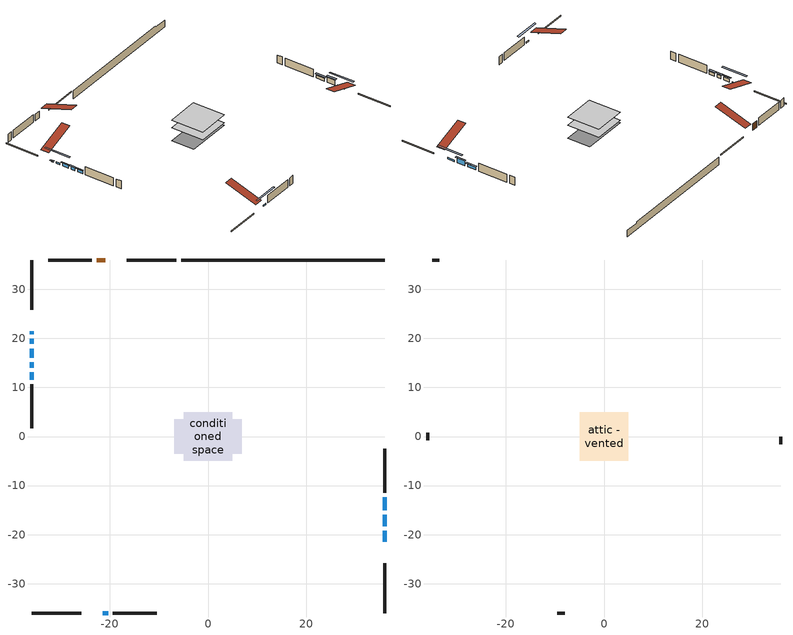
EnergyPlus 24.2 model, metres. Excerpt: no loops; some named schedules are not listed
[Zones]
conditioned space
 floor adiabatic (AdiabaticFloorConstruction): -4.9,-4.9 -4.9,4.9 4.9,4.9 4.9,-4.9 z1.22
 floor foundation (Slab1 construction): -6.87,-3.49 -6.87,3.49 6.87,3.49 6.87,-3.49 z-1.22
 wall outside (RimJoist1 construction): -6.42,35.96 -16.58,35.96 / -35.96,-35.96 -25.81,-35.96 / -35.96,35.96 -35.96,25.81 / 35.96,-35.96 35.96,-25.81 z1.22:1.52
 wall outside (AdiabaticWallConstruction 1): -20.95,35.96 -22.71,35.96 z1.22:3.25
 wall outside (AdiabaticWallConstruction): -35.96,21.43 -35.96,20.87 z1.22:1.43; 35.96,-21.43 35.96,-19.25 / -35.96,19.94 -35.96,18.85 / -21.43,-35.96 -20.34,-35.96 z1.22:1.65; -35.96,17.92 -35.96,16.04 / -35.96,15.12 -35.96,14 z1.22:2.16; 35.96,-18.32 35.96,-15.98 z1.22:2.74; -35.96,13.07 -35.96,11.54 / 35.96,-15.06 35.96,-12.36 z1.22:2.14
 wall outside (Wall1 construction): -23.64,35.96 -32.59,35.96 / -19.41,-35.96 -10.47,-35.96 / -35.96,10.62 -35.96,1.67 / 35.96,-11.43 35.96,-2.48 z1.22:3.66
 wall foundation (FoundationWall1 construction): -5.49,35.96,-1.22 -5.49,35.96,1.22 31.82,35.96,1.22 31.82,35.96,0.76 35.96,35.96,0.76 35.96,35.96,-1.22
 window (WindowConstruction 5): -35.96,21.43 -35.96,20.87 z1.22:1.42
 window (WindowConstruction 7): 35.96,-21.43 35.96,-19.25 z1.22:1.65
 window (WindowConstruction 8): -35.96,19.94 -35.96,18.85 z1.22:1.65
 window (WindowConstruction): -35.96,17.92 -35.96,16.05 z1.22:2.16
 window (WindowConstruction 1): -35.96,15.12 -35.96,14 z1.22:2.16
 window (WindowConstruction 2): 35.96,-18.32 35.96,-15.98 z1.22:2.74
 window (WindowConstruction 3): -35.96,13.07 -35.96,11.54 z1.22:2.13
 window (WindowConstruction 4): 35.96,-15.05 35.96,-12.36 z1.22:2.13
 window (WindowConstruction 6): -21.43,-35.96 -20.34,-35.96 z1.22:1.65
 door (Door): -20.95,35.96 -22.71,35.96 z1.22:3.25
 ceiling adiabatic (AdiabaticFloorConstruction): 4.9,-4.9 4.9,4.9 -4.9,4.9 -4.9,-4.9 z1.22
attic - vented
 floor to conditioned space (Floor1 construction Reversed): -4.9,-4.9 -4.9,4.9 4.9,4.9 4.9,-4.9 z3.66
 wall outside (Wall2 construction): -33.52,35.96 -35.03,35.96 / -9.54,-35.96 -8.02,-35.96 / -35.96,0.74 -35.96,-0.77 / 35.96,-1.56 35.96,-0.04 z1.22:3.66
 roof outside (Roof1 construction): -20.02,35.96,3.66 -20.02,26.41,6.84 -17.51,26.41,6.84 -17.51,35.96,3.66; -22.36,-35.96,3.66 -22.36,-26.41,6.84 -24.88,-26.41,6.84 -24.88,-35.96,3.66; -35.96,22.36,3.66 -26.41,22.36,6.84 -26.41,24.88,6.84 -35.96,24.88,3.66; 35.96,-22.36,3.66 26.41,-22.36,6.84 26.41,-24.88,6.84 35.96,-24.88,3.66
shading: -35.96,20.57 -35.96,21.73 -36.42,21.73 -36.42,20.57 z1.72; 35.96,-16.51 35.96,-24.17 36.42,-24.17 36.42,-16.51 z4.39; -35.96,15.5 -35.96,23.29 -36.42,23.29 -36.42,15.5 z5; -35.96,15.75 -35.96,18.22 -36.42,18.22 -36.42,15.75 z2.46; -35.96,13.7 -35.96,15.41 -36.42,15.41 -36.42,13.7 z2.46; 35.96,-15.69 35.96,-18.62 36.42,-18.62 36.42,-15.69 z3.04; -35.96,11.25 -35.96,13.37 -36.42,13.37 -36.42,11.25 z2.43; 35.96,-12.06 35.96,-15.35 36.42,-15.35 36.42,-12.06 z2.43; -16.99,-35.96 -24.78,-35.96 -24.78,-36.42 -16.99,-36.42 z5
[Building]
Building 1: Terrain=Suburbs
[Site:Location]
Cold Lake AP_AB: Latitude {deg}=54.42; Longitude {deg}=-110.23; Time Zone {hr}=-7; Elevation {m}=541; Keep Site Location Information=Yes
[Site:GroundTemperature:Shallow]
-2.84258, -5.28083, -5.47609, -4.31902, 0.325987, 4.94935, 8.95756, 11.4967, 11.7124, 9.64724, 5.74124, 1.25971
[Site:WaterMainsTemperature]
Calculation Method=Schedule; Temperature Schedule=mains temperature schedule
[Material] Roughness=Rough; Thermal Absorptance=0.9
Name | Thickness {m} | Conductivity {W/m-K} | Density {kg/m3} | Specific Heat {J/kg-K} | Solar Absorptance | Visible Absorptance
asphalt or fiberglass shingles | 0.00635 | 0.162714 | 1121.4 | 1465.45 | 0.4 | 0.4
ceiling loosefill ins | 0.0846667 | 0.0480833 | 16.02 | 1046.75 | 0.7 | 0.7
ceiling stud and cavity | 0.1397 | 0.0888434 | 65.682 | 1177.47 | 0.7 | 0.7
concrete 4.0 in. | 0.1016 | 1.803125 | 2242.8 | 837.4 | 0.7 | 0.7
concrete 8.0 in. | 0.2032 | 1.803125 | 2242.8 | 837.4 | 0.7 | 0.7
door material | 0.04445 | 0.0451087 | 512.64 | 1214.23 | 0.7 | 0.7
exterior vertical ins | 0.0904783 | 0.029427 | 32.04 | 1214.23 | 0.7 | 0.7
floor covering | 0.0127 | 0.0433444 | 54.468 | 1339.84 | 0.6 | 0.6
floor rigid ins; wall rigid ins 1 | 0.512978 | 0.029427 | 32.04 | 1214.23 | 0.7 | 0.7
floor stud and cavity | 0.1397 | 1.75129 | 37.0049 | 1207.88 | 0.7 | 0.7
furniture material conditioned space 1 | 0.1524 | 0.115458 | 640.8 | 1214.23 | 0.6 | 0.6
gypsum board | 0.0127 | 0.160291 | 801 | 837.4 | 0.6 | 0.6
gypsum board 1 | 0.0127 | 0.160291 | 801 | 837.4 | 0.7 | 0.7
osb sheathing 0.5 in. | 0.0127 | 0.115458 | 512.64 | 1214.23 | 0.7 | 0.7
osb sheathing 0.75 in. | 0.01905 | 0.115458 | 512.64 | 1214.23 | 0.7 | 0.7
osb sheathing 2.0 in. | 0.0508 | 0.115458 | 512.64 | 1214.23 | 0.7 | 0.7
rim joist rigid ins; wall rigid ins | 0.051816 | 0.029427 | 32.04 | 1214.23 | 0.7 | 0.7
rim joist stud and cavity | 0.0508 | 0.0496917 | 125.044 | 1163.47 | 0.6 | 0.6
wall stud and cavity | 0.1397 | 0.180727 | 139.0536 | 1170.24 | 0.7 | 0.7
wall stud and cavity 1 | 0.0889 | 6.9971 | 50.32683 | 1063.81 | 0.6 | 0.6
wall stud and cavity 2 | 0.0889 | 0.380278 | 52.3479 | 1209.89 | 0.7 | 0.7
wall stud and cavity 3 | 0.0889 | 0.391764 | 83.0341 | 1211.67 | 0.7 | 0.7
wood siding | 0.0254 | 0.102417 | 544.68 | 1172.36 | 0.4 | 0.4
wood siding 1 | 0.00254 | 0.102417 | 544.68 | 1172.36 | 0.4 | 0.4
wood siding 2; wood siding 3; wood siding 4 | 0.0254 | 0.102417 | 544.68 | 1172.36 | 0.7 | 0.7
[WindowMaterial:SimpleGlazingSystem]
Name | U-Factor {W/m2-K} | Solar Heat Gain Coefficient
WindowMaterial | 2.22748 | 0.34
WindowMaterial 1 | 2.15764 | 0.36
WindowMaterial 2 | 1.851028 | 0.42
WindowMaterial 3 | 2.06509 | 0.37
WindowMaterial 4 | 2.10086 | 0.37
WindowMaterial 5 | 2.6732 | 0.4
WindowMaterial 6 | 2.42507 | 0.29
[Construction]
AdiabaticFloorConstruction: floor stud and cavity, floor rigid ins, osb sheathing 0.75 in., floor covering
AdiabaticWallConstruction: wood siding 3, wall rigid ins 1, wall stud and cavity 2, gypsum board
AdiabaticWallConstruction 1: wood siding 4, wall rigid ins 1, wall stud and cavity 2, gypsum board
Door: door material
Floor1 construction Reversed: gypsum board, ceiling stud and cavity, ceiling loosefill ins
FoundationWall1 construction: concrete 8.0 in., gypsum board 1
furniture construction conditioned space 1: furniture material conditioned space 1
PartitionWallConstruction: gypsum board, wall stud and cavity 3, gypsum board
RimJoist1 construction: wood siding 2, rim joist rigid ins, osb sheathing 2.0 in., rim joist stud and cavity
Roof1 construction: asphalt or fiberglass shingles
Slab1 construction: concrete 4.0 in.
Wall1 construction: wood siding, wall rigid ins, osb sheathing 0.5 in., wall stud and cavity, gypsum board
Wall2 construction: wood siding 1, wall stud and cavity 1
WindowConstruction: WindowMaterial
WindowConstruction 1: WindowMaterial 1
WindowConstruction 2: WindowMaterial 2
WindowConstruction 3: WindowMaterial 3
WindowConstruction 4: WindowMaterial 4
WindowConstruction 5: WindowMaterial 5
WindowConstruction 6; WindowConstruction 7; WindowConstruction 8: WindowMaterial 6
[Zone] Multiplier=1; Part of Total Floor Area=Yes
Name | Volume {m3}
attic - vented | 49.6207
conditioned space | 497.5
[Space]
Name | Zone | Volume {m3}
attic - vented 1 | attic - vented | 49.6207
conditioned space 1 | conditioned space | 497.5
[ZoneInfiltration:EffectiveLeakageArea]
infil attic - vented 1: Zone or Space=attic - vented 1; Schedule=Always On Discrete; Effective Air Leakage Area {cm2}=3546.83; Stack Coefficient=0.000390838; Wind Coefficient=1.33573e-05
[ZoneMixing]
whole house fan mix: Zone or Space=attic - vented; Schedule=Always On Continuous; Design Flow Rate Calculation Method=Flow/Zone; Design Flow Rate {m3/s}=0; Source Zone or Space=conditioned space
[SurfaceProperty:ExposedFoundationPerimeter]
Slab1: Exposed Perimeter Calculation Method=TotalExposedPerimeter; Total Exposed Perimeter {m}=41.453
[InternalMass] Zone or ZoneList=conditioned space; Space or SpaceList=conditioned space 1
Name | Construction | Surface Area {m2}
furniture mass conditioned space 1 | furniture construction conditioned space 1 | 76.8401
partition wall mass | PartitionWallConstruction | 192.1
[Lights]
interior lighting: Zone or ZoneList or Space or SpaceList=conditioned space 1; Schedule=interior lighting schedule; Design Level Calculation Method=LightingLevel; Lighting Level {W}=343.2; Return Air Fraction=0; Fraction Radiant=0.6; Fraction Visible=0.2; Fraction Replaceable=1
[People]
occupants: Zone or ZoneList or Space or SpaceList=conditioned space 1; Number of People Schedule=occupants schedule; Number of People Calculation Method=People; Number of People=3; Fraction Radiant=0.314171; Sensible Heat Fraction=0.56303; Activity Level Schedule=occupants activity schedule; Carbon Dioxide Generation Rate {m3/s-W}=0; Enable ASHRAE 55 Comfort Warnings=No; Mean Radiant Temperature Calculation Type=EnclosureAveraged
[ElectricEquipment] Zone or ZoneList or Space or SpaceList=conditioned space 1; Design Level Calculation Method=EquipmentLevel
Name | Schedule | Design Level {W} | Fraction Latent | Fraction Radiant | Fraction Lost
clothes dryer | clothes dryer schedule | 140.772 | 0.015 | 0.081 | 0.85
clothes washer | clothes washer schedule | 32.1985 | 0.03 | 0.162 | 0.7
cooking range | cooking range schedule | 215.147 | 0.08 | 0.432 | 0.2
dishwasher | dishwasher schedule | 66.8632 | 0.3 | 0.18 | 0.4
fridge | fridge schedule | 72.9452 | 0 | 0.6 | 0
mech vent house fan | mech vent house fan schedule | 0 | 0 | 0 | 1
mech vent house fan cfis | mech vent house fan cfis schedule | 0 | 0 | 0 | 0
misc plug loads | misc plug loads schedule | 494.7 | 0.045 | 0.513 | 0.1
whole house fan | Always On Discrete | 0 | 0 | 0 | 1
[OtherEquipment] Zone or ZoneList or Space or SpaceList=conditioned space 1; Design Level Calculation Method=EquipmentLevel
Name | Fuel Type | Schedule | Design Level {W} | Fraction Latent | Fraction Radiant | Fraction Lost
clothes dryer 1 | Electricity | clothes dryer schedule | 0 | 0.015 | 0.081 | 0.85
cooking range 1 | Electricity | cooking range schedule | 0 | 0.08 | 0.432 | 0.2
general water use latent | None | general water use schedule | 62.594 | 1 | 0 | 0
general water use sensible | None | general water use schedule | -61.6891 | 0 | 0.6 | 0
mech vent house fan latent load | None | Always On Discrete | 0 | 1 | 0 | 0
mech vent house fan sensible load | None | Always On Discrete | 0 | 0 | 0 | 0
water heater energy adjustment1 | Electricity | Always On Discrete | 0.01 | 0 | 0 | 1
[ZoneInfiltration:DesignFlowRate] Zone or ZoneList or Space or SpaceList=conditioned space 1; Schedule=Always On Discrete; Design Flow Rate Calculation Method=Flow/Zone; Design Flow Rate {m3/s}=0
infil flow; natural vent flow; whole house fan flow
[AvailabilityManager:Scheduled]
furnace airloop Availability Manager: Schedule=Always On Discrete
[Foundation:Kiva]
Foundation Kiva 1: Initial Indoor Air Temperature {C}=18; Wall Height Above Grade {m}=1.21999; Wall Depth Below Slab {m}=0.2032; Custom Block Material Name 1=exterior vertical ins; Custom Block Depth 1 {m}=2.43998; Custom Block X Position 1 {m}=0.2159; Custom Block Z Position 1 {m}=0
[Foundation:Kiva:Settings]
Soil Conductivity {W/m-K}=0.849921; Soil Density {kg/m3}=1842.3; Soil Specific Heat {J/kg-K}=418.7; Ground Solar Absorptivity=0.9; Ground Thermal Absorptivity=0.9; Ground Surface Roughness {m}=0.03; Far-Field Width {m}=40; Deep-Ground Boundary Condition=ZeroFlux; Deep-Ground Depth {m}=40; Minimum Cell Dimension {m}=0.2; Maximum Cell Growth Coefficient=3; Simulation Timestep=Timestep
[Exterior:Lights]
exterior lighting: Schedule=exterior lighting schedule; Design Level {W}=75.6
[EnergyManagementSystem:GlobalVariable]
furnace_airloop_Fan_RTF
infil_program_Qfan
infil_program_Qinf
natural_vent_program_Qnv
natural_vent_program_Qwhf
[EnergyManagementSystem:Sensor]
Name | Output:Variable or Output:Meter Index Key | Output:Variable or Output:Meter
airflow_gain | infil flow | Infiltration Sensible Heat Gain Energy
airflow_gain_1 | natural vent flow | Infiltration Sensible Heat Gain Energy
airflow_gain_2 | whole house fan flow | Infiltration Sensible Heat Gain Energy
airflow_loss | infil flow | Infiltration Sensible Heat Loss Energy
airflow_loss_1 | natural vent flow | Infiltration Sensible Heat Loss Energy
airflow_loss_2 | whole house fan flow | Infiltration Sensible Heat Loss Energy
clg_load_cond |  | Cooling:EnergyTransfer:Zone:CONDITIONED SPACE
clg_sp_s; clg_sp_s_1 | cooling setpoint | Schedule Value
clothes_dryer_exhaust_0_sch_s | clothes dryer exhaust 0 schedule | Schedule Value
cool_season | cooling season schedule | Schedule Value
htg_load_cond |  | Heating:EnergyTransfer:Zone:CONDITIONED SPACE
htg_sp_s; htg_sp_s_1 | heating setpoint | Schedule Value
ig_ee_conv | clothes dryer | Electric Equipment Convective Heating Energy
ig_ee_conv_2 | cooking range | Electric Equipment Convective Heating Energy
ig_ee_conv_4 | fridge | Electric Equipment Convective Heating Energy
ig_ee_conv_5 | misc plug loads | Electric Equipment Convective Heating Energy
ig_ee_conv_6 | whole house fan | Electric Equipment Convective Heating Energy
ig_ee_rad | clothes dryer | Electric Equipment Radiant Heating Energy
ig_ee_rad_2 | cooking range | Electric Equipment Radiant Heating Energy
ig_ee_rad_4 | fridge | Electric Equipment Radiant Heating Energy
ig_ee_rad_5 | misc plug loads | Electric Equipment Radiant Heating Energy
ig_ee_rad_6 | whole house fan | Electric Equipment Radiant Heating Energy
ig_lgt_conv | interior lighting | Lights Convective Heating Energy
ig_lgt_rad | interior lighting | Lights Radiant Heating Energy
ig_lgt_vis | interior lighting | Lights Visible Radiation Heating Energy
ig_oe_conv | clothes dryer 1 | Other Equipment Convective Heating Energy
ig_oe_conv_1 | cooking range 1 | Other Equipment Convective Heating Energy
ig_oe_conv_2 | general water use latent | Other Equipment Convective Heating Energy
ig_oe_conv_3 | general water use sensible | Other Equipment Convective Heating Energy
ig_oe_conv_4 | water heater energy adjustment1 | Other Equipment Convective Heating Energy
ig_oe_rad | clothes dryer 1 | Other Equipment Radiant Heating Energy
ig_oe_rad_1 | cooking range 1 | Other Equipment Radiant Heating Energy
ig_oe_rad_2 | general water use latent | Other Equipment Radiant Heating Energy
ig_oe_rad_3 | general water use sensible | Other Equipment Radiant Heating Energy
ig_oe_rad_4 | water heater energy adjustment1 | Other Equipment Radiant Heating Energy
ig_ppl_conv | occupants | People Convective Heating Energy
ig_ppl_rad | occupants | People Radiant Heating Energy
im_conv | furniture mass conditioned space 1 | Surface Inside Face Convection Heat Gain Energy
im_conv_1 | partition wall mass | Surface Inside Face Convection Heat Gain Energy
im_ig | furniture mass conditioned space 1 | Surface Inside Face Internal Gains Radiation Heat Gain Energy
im_ig_1 | partition wall mass | Surface Inside Face Internal Gains Radiation Heat Gain Energy
im_lgt | furniture mass conditioned space 1 | Surface Inside Face Lights Radiation Heat Gain Energy
im_lgt_1 | partition wall mass | Surface Inside Face Lights Radiation Heat Gain Energy
im_sol | furniture mass conditioned space 1 | Surface Inside Face Solar Radiation Heat Gain Energy
im_sol_1 | partition wall mass | Surface Inside Face Solar Radiation Heat Gain Energy
im_surf | furniture mass conditioned space 1 | Surface Inside Face Net Surface Thermal Radiation Heat Gain Energy
im_surf_1 | partition wall mass | Surface Inside Face Net Surface Thermal Radiation Heat Gain Energy
mv_conv | mech vent house fan | Electric Equipment Convective Heating Energy
mv_conv_1 | mech vent house fan cfis | Electric Equipment Convective Heating Energy
mv_conv_2 | mech vent house fan latent load | Other Equipment Convective Heating Energy
mv_conv_3 | mech vent house fan sensible load | Other Equipment Convective Heating Energy
mv_rad | mech vent house fan | Electric Equipment Radiant Heating Energy
mv_rad_1 | mech vent house fan cfis | Electric Equipment Radiant Heating Energy
mv_rad_2 | mech vent house fan latent load | Other Equipment Radiant Heating Energy
mv_rad_3 | mech vent house fan sensible load | Other Equipment Radiant Heating Energy
natural_vent_s | natural vent schedule | Schedule Value
out_pb_s |  | Site Outdoor Air Barometric Pressure
out_wt_s |  | Site Outdoor Air Humidity Ratio
site_vw_s |  | Site Wind Speed
ss_back_out | Window1 | Surface Window Shortwave from Zone Back Out Window Heat Transfer Rate
ss_back_out_1 | Window10 | Surface Window Shortwave from Zone Back Out Window Heat Transfer Rate
ss_back_out_2 | Window12 | Surface Window Shortwave from Zone Back Out Window Heat Transfer Rate
ss_back_out_3 | Window2 | Surface Window Shortwave from Zone Back Out Window Heat Transfer Rate
ss_back_out_4 | Window4 | Surface Window Shortwave from Zone Back Out Window Heat Transfer Rate
ss_back_out_5 | Window5 | Surface Window Shortwave from Zone Back Out Window Heat Transfer Rate
ss_back_out_6 | Window6 | Surface Window Shortwave from Zone Back Out Window Heat Transfer Rate
ss_back_out_7 | Window7 | Surface Window Shortwave from Zone Back Out Window Heat Transfer Rate
ss_back_out_8 | Window9 | Surface Window Shortwave from Zone Back Out Window Heat Transfer Rate
ss_conv | Door1 | Surface Inside Face Convection Heat Gain Energy
ss_conv_1 | Window1 | Surface Inside Face Convection Heat Gain Energy
ss_conv_2 | Window10 | Surface Inside Face Convection Heat Gain Energy
ss_conv_3 | Window12 | Surface Inside Face Convection Heat Gain Energy
ss_conv_4 | Window2 | Surface Inside Face Convection Heat Gain Energy
ss_conv_5 | Window4 | Surface Inside Face Convection Heat Gain Energy
ss_conv_6 | Window5 | Surface Inside Face Convection Heat Gain Energy
ss_conv_7 | Window6 | Surface Inside Face Convection Heat Gain Energy
ss_conv_8 | Window7 | Surface Inside Face Convection Heat Gain Energy
ss_conv_9 | Window9 | Surface Inside Face Convection Heat Gain Energy
ss_ig | Door1 | Surface Inside Face Internal Gains Radiation Heat Gain Energy
ss_ig_1 | Window1 | Surface Inside Face Internal Gains Radiation Heat Gain Energy
ss_ig_2 | Window10 | Surface Inside Face Internal Gains Radiation Heat Gain Energy
ss_ig_3 | Window12 | Surface Inside Face Internal Gains Radiation Heat Gain Energy
ss_ig_4 | Window2 | Surface Inside Face Internal Gains Radiation Heat Gain Energy
ss_ig_5 | Window4 | Surface Inside Face Internal Gains Radiation Heat Gain Energy
ss_ig_6 | Window5 | Surface Inside Face Internal Gains Radiation Heat Gain Energy
ss_ig_7 | Window6 | Surface Inside Face Internal Gains Radiation Heat Gain Energy
ss_ig_8 | Window7 | Surface Inside Face Internal Gains Radiation Heat Gain Energy
ss_ig_9 | Window9 | Surface Inside Face Internal Gains Radiation Heat Gain Energy
ss_lgt | Door1 | Surface Inside Face Lights Radiation Heat Gain Energy
ss_sol | Door1 | Surface Inside Face Solar Radiation Heat Gain Energy
ss_surf | Door1 | Surface Inside Face Net Surface Thermal Radiation Heat Gain Energy
ss_surf_1 | Window1 | Surface Inside Face Net Surface Thermal Radiation Heat Gain Energy
ss_surf_2 | Window10 | Surface Inside Face Net Surface Thermal Radiation Heat Gain Energy
ss_surf_3 | Window12 | Surface Inside Face Net Surface Thermal Radiation Heat Gain Energy
ss_surf_4 | Window2 | Surface Inside Face Net Surface Thermal Radiation Heat Gain Energy
ss_surf_5 | Window4 | Surface Inside Face Net Surface Thermal Radiation Heat Gain Energy
ss_surf_6 | Window5 | Surface Inside Face Net Surface Thermal Radiation Heat Gain Energy
ss_surf_7 | Window6 | Surface Inside Face Net Surface Thermal Radiation Heat Gain Energy
ss_surf_8 | Window7 | Surface Inside Face Net Surface Thermal Radiation Heat Gain Energy
ss_surf_9 | Window9 | Surface Inside Face Net Surface Thermal Radiation Heat Gain Energy
ss_trans_in | Window1 | Surface Window Transmitted Solar Radiation Rate
ss_trans_in_1 | Window10 | Surface Window Transmitted Solar Radiation Rate
ss_trans_in_2 | Window12 | Surface Window Transmitted Solar Radiation Rate
ss_trans_in_3 | Window2 | Surface Window Transmitted Solar Radiation Rate
ss_trans_in_4 | Window4 | Surface Window Transmitted Solar Radiation Rate
ss_trans_in_5 | Window5 | Surface Window Transmitted Solar Radiation Rate
ss_trans_in_6 | Window6 | Surface Window Transmitted Solar Radiation Rate
ss_trans_in_7 | Window7 | Surface Window Transmitted Solar Radiation Rate
ss_trans_in_8 | Window9 | Surface Window Transmitted Solar Radiation Rate
ss_trans_out | Window1 | Surface Inside Face Initial Transmitted Diffuse Transmitted Out Window Solar Radiation Rate
ss_trans_out_1 | Window10 | Surface Inside Face Initial Transmitted Diffuse Transmitted Out Window Solar Radiation Rate
ss_trans_out_2 | Window12 | Surface Inside Face Initial Transmitted Diffuse Transmitted Out Window Solar Radiation Rate
ss_trans_out_3 | Window2 | Surface Inside Face Initial Transmitted Diffuse Transmitted Out Window Solar Radiation Rate
ss_trans_out_4 | Window4 | Surface Inside Face Initial Transmitted Diffuse Transmitted Out Window Solar Radiation Rate
ss_trans_out_5 | Window5 | Surface Inside Face Initial Transmitted Diffuse Transmitted Out Window Solar Radiation Rate
ss_trans_out_6 | Window6 | Surface Inside Face Initial Transmitted Diffuse Transmitted Out Window Solar Radiation Rate
ss_trans_out_7 | Window7 | Surface Inside Face Initial Transmitted Diffuse Transmitted Out Window Solar Radiation Rate
ss_trans_out_8 | Window9 | Surface Inside Face Initial Transmitted Diffuse Transmitted Out Window Solar Radiation Rate
s_conv | Floor1 | Surface Inside Face Convection Heat Gain Energy
s_conv_1 | FoundationWall1 | Surface Inside Face Convection Heat Gain Energy
s_conv_10 | Wall1:180 | Surface Inside Face Convection Heat Gain Energy
s_conv_11 | Wall1:270 | Surface Inside Face Convection Heat Gain Energy
s_conv_12 | Wall1:90 | Surface Inside Face Convection Heat Gain Energy
s_conv_2 | inferred conditioned ceiling | Surface Inside Face Convection Heat Gain Energy
s_conv_3 | inferred conditioned floor | Surface Inside Face Convection Heat Gain Energy
s_conv_4 | RimJoist1:0 | Surface Inside Face Convection Heat Gain Energy
s_conv_5 | RimJoist1:180 | Surface Inside Face Convection Heat Gain Energy
s_conv_6 | RimJoist1:270 | Surface Inside Face Convection Heat Gain Energy
s_conv_7 | RimJoist1:90 | Surface Inside Face Convection Heat Gain Energy
s_conv_8 | Slab1 | Surface Inside Face Convection Heat Gain Energy
s_conv_9 | Wall1:0 | Surface Inside Face Convection Heat Gain Energy
s_ig | Floor1 | Surface Inside Face Internal Gains Radiation Heat Gain Energy
s_ig_1 | FoundationWall1 | Surface Inside Face Internal Gains Radiation Heat Gain Energy
s_ig_10 | Wall1:180 | Surface Inside Face Internal Gains Radiation Heat Gain Energy
s_ig_11 | Wall1:270 | Surface Inside Face Internal Gains Radiation Heat Gain Energy
s_ig_12 | Wall1:90 | Surface Inside Face Internal Gains Radiation Heat Gain Energy
s_ig_2 | inferred conditioned ceiling | Surface Inside Face Internal Gains Radiation Heat Gain Energy
s_ig_3 | inferred conditioned floor | Surface Inside Face Internal Gains Radiation Heat Gain Energy
s_ig_4 | RimJoist1:0 | Surface Inside Face Internal Gains Radiation Heat Gain Energy
s_ig_5 | RimJoist1:180 | Surface Inside Face Internal Gains Radiation Heat Gain Energy
s_ig_6 | RimJoist1:270 | Surface Inside Face Internal Gains Radiation Heat Gain Energy
s_ig_7 | RimJoist1:90 | Surface Inside Face Internal Gains Radiation Heat Gain Energy
s_ig_8 | Slab1 | Surface Inside Face Internal Gains Radiation Heat Gain Energy
s_ig_9 | Wall1:0 | Surface Inside Face Internal Gains Radiation Heat Gain Energy
s_lgt | Floor1 | Surface Inside Face Lights Radiation Heat Gain Energy
s_lgt_1 | FoundationWall1 | Surface Inside Face Lights Radiation Heat Gain Energy
s_lgt_10 | Wall1:180 | Surface Inside Face Lights Radiation Heat Gain Energy
s_lgt_11 | Wall1:270 | Surface Inside Face Lights Radiation Heat Gain Energy
s_lgt_12 | Wall1:90 | Surface Inside Face Lights Radiation Heat Gain Energy
s_lgt_2 | inferred conditioned ceiling | Surface Inside Face Lights Radiation Heat Gain Energy
s_lgt_3 | inferred conditioned floor | Surface Inside Face Lights Radiation Heat Gain Energy
s_lgt_4 | RimJoist1:0 | Surface Inside Face Lights Radiation Heat Gain Energy
s_lgt_5 | RimJoist1:180 | Surface Inside Face Lights Radiation Heat Gain Energy
s_lgt_6 | RimJoist1:270 | Surface Inside Face Lights Radiation Heat Gain Energy
s_lgt_7 | RimJoist1:90 | Surface Inside Face Lights Radiation Heat Gain Energy
s_lgt_8 | Slab1 | Surface Inside Face Lights Radiation Heat Gain Energy
s_lgt_9 | Wall1:0 | Surface Inside Face Lights Radiation Heat Gain Energy
s_sol | Floor1 | Surface Inside Face Solar Radiation Heat Gain Energy
s_sol_1 | FoundationWall1 | Surface Inside Face Solar Radiation Heat Gain Energy
s_sol_10 | Wall1:180 | Surface Inside Face Solar Radiation Heat Gain Energy
s_sol_11 | Wall1:270 | Surface Inside Face Solar Radiation Heat Gain Energy
s_sol_12 | Wall1:90 | Surface Inside Face Solar Radiation Heat Gain Energy
s_sol_2 | inferred conditioned ceiling | Surface Inside Face Solar Radiation Heat Gain Energy
s_sol_3 | inferred conditioned floor | Surface Inside Face Solar Radiation Heat Gain Energy
s_sol_4 | RimJoist1:0 | Surface Inside Face Solar Radiation Heat Gain Energy
s_sol_5 | RimJoist1:180 | Surface Inside Face Solar Radiation Heat Gain Energy
s_sol_6 | RimJoist1:270 | Surface Inside Face Solar Radiation Heat Gain Energy
